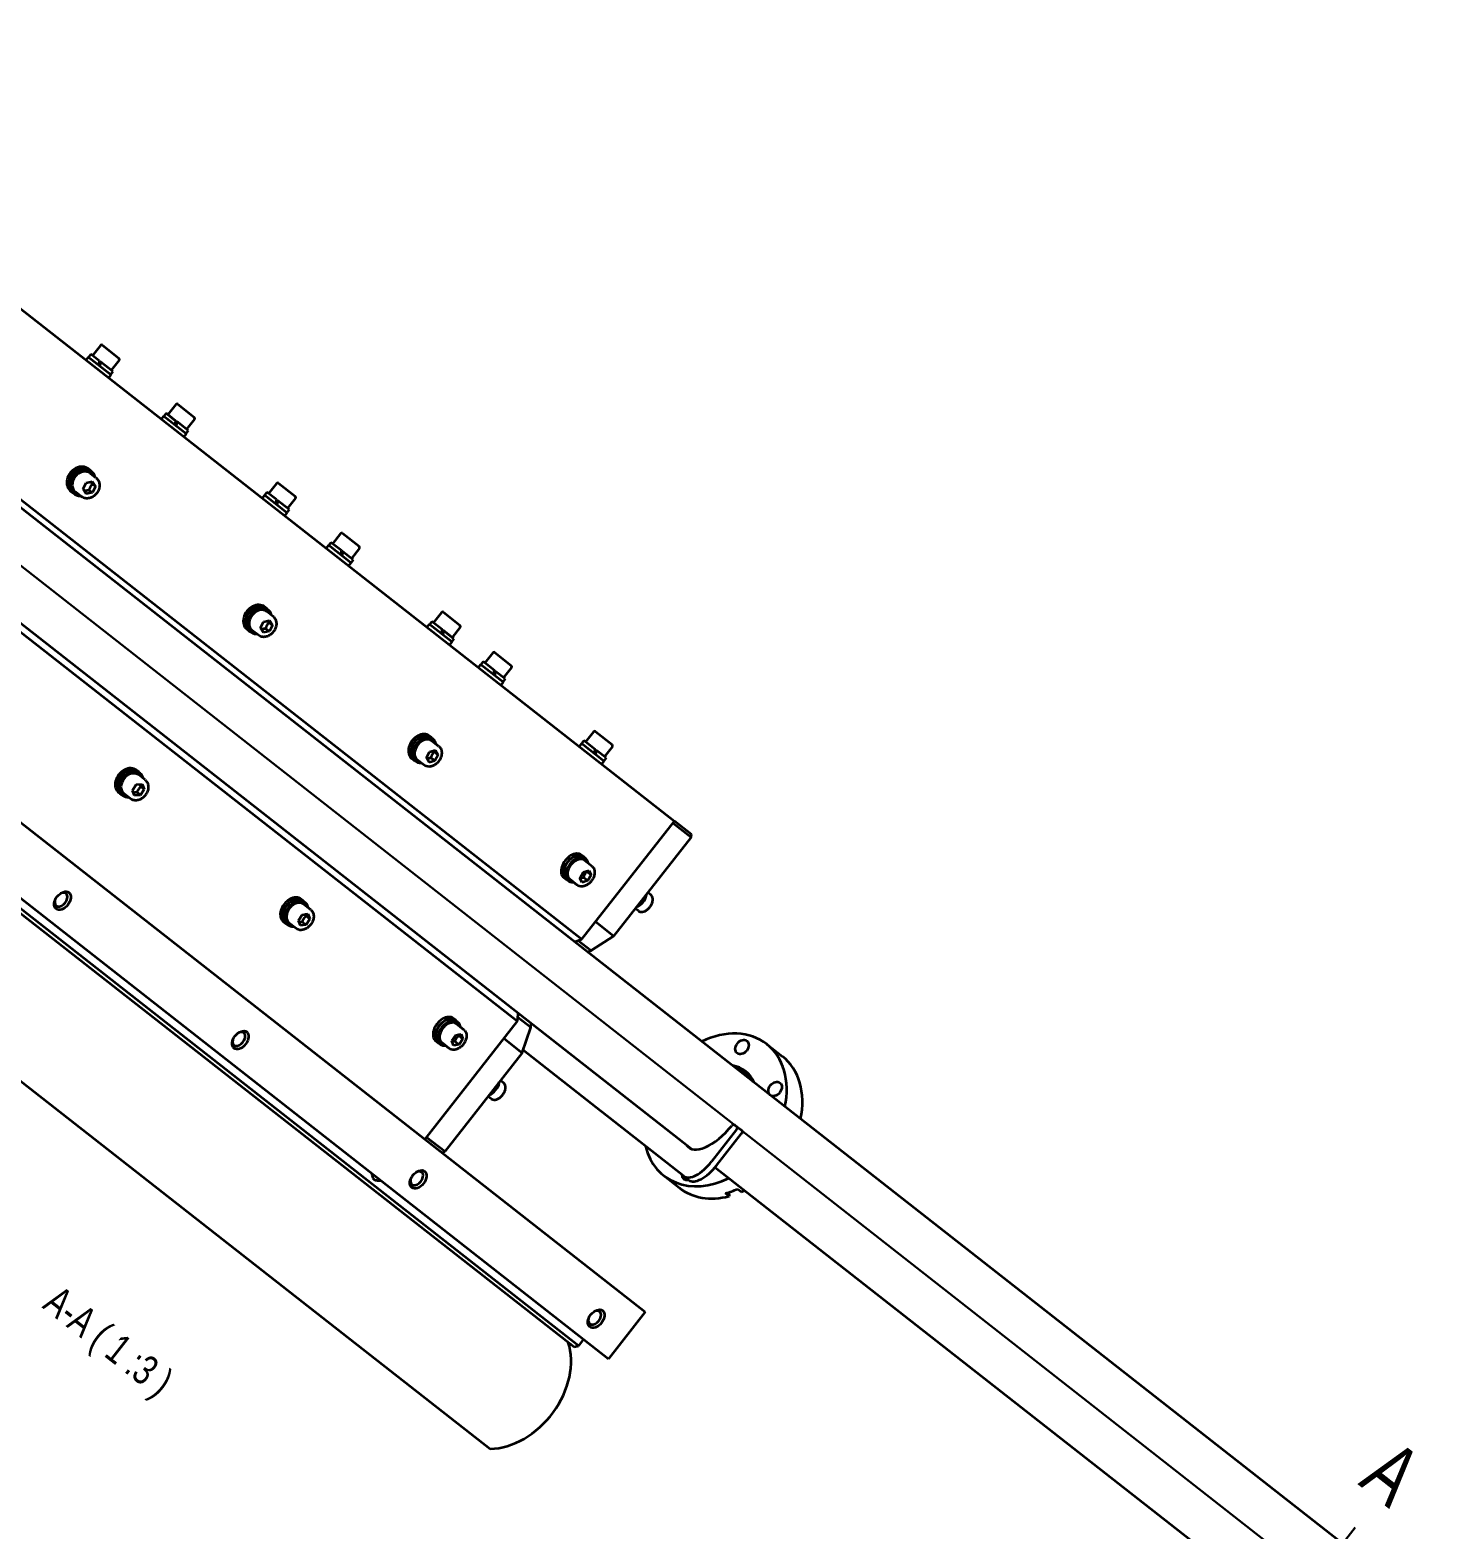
# Model space of a CAD drawing. Header units: millimetres. Extents: x -605 to 8012, y -2292 to 5879.
# Drawn here: x 1405 to 1994, y 1879 to 2508 of the extents above; entities that cross this region are included whole.
import ezdxf

# ---------------------------------------------------------------- set-up
doc = ezdxf.new("R2010")
doc.units = ezdxf.units.MM
doc.header["$LTSCALE"] = 5
doc.layers.add('Arestas Visíveis', color=7, linetype='Continuous', lineweight=35)
doc.layers.add('Linhas de Secções', color=7, linetype='Continuous', lineweight=30, true_color=0x00803f)
doc.layers.add('Texto', color=1, linetype='Continuous', lineweight=30, true_color=0xff0000)
doc.styles.add('Texto_2_5_COTA - LNLS', font='SwissCLI.ttf')
doc.styles.add('Texto_5_COTA', font='SwissCLI.ttf')
doc.styles.add('Texto_5_COTA - LNLS', font='SwissCLI.ttf')

# ---------------------------------------------------------------- blocks, each defined once
blk = doc.blocks.new('2dTransSection0')
at = {"layer": 'Linhas de Secções', "linetype": 'Continuous'}
for p, q in [((128.38, 397.57), (128.38, 394.55)), ((319.38, 397.57), (319.38, 394.55)), ((127.88, 394.55), (128.38, 392.05)), ((128.88, 394.55), (127.88, 394.55)), ((128.38, 394.55), (128.38, 392.05)), ((128.38, 392.05), (128.88, 394.55)), ((318.88, 394.55), (319.38, 392.05)), ((319.88, 394.55), (318.88, 394.55)), ((319.38, 394.55), (319.38, 392.05)), ((319.38, 392.05), (319.88, 394.55)), ((126.04, 392.05), (321.72, 392.05))]:
    blk.add_line(p, q, dxfattribs=at)
at = {"layer": 'Linhas de Secções', "linetype": 'Continuous', "lineweight": 60}
for p, q in [((126.04, 392.05), (130.72, 392.05)), ((317.05, 392.05), (321.72, 392.05))]:
    blk.add_line(p, q, dxfattribs=at)
at = {"layer": 'Linhas de Secções', "linetype": 'Continuous', "flags": 128}
for points in [[(127.88, 394.55), (128.38, 392.05), (128.88, 394.55), (127.88, 394.55)], [(318.88, 394.55), (319.38, 392.05), (319.88, 394.55), (318.88, 394.55)]]:
    blk.add_lwpolyline(points, dxfattribs=at)
at = {"layer": 'Linhas de Secções'}
for points in [[(127.88, 394.55), (128.38, 392.05), (128.88, 394.55), (127.88, 394.55)], [(318.88, 394.55), (319.38, 392.05), (319.88, 394.55), (318.88, 394.55)]]:
    blk.add_solid(points, dxfattribs=at)
at = {"layer": 'Linhas de Secções', "char_height": 5, "attachment_point": 7}
for insert, style in [((126.26, 400.55), 'Texto_5_COTA - LNLS'), ((317.26, 400.55), 'Texto_5_COTA')]:
    blk.add_mtext('A', dxfattribs=dict(at, insert=insert, style=style))

msp = doc.modelspace()

# ---------------------------------------------------------------- linework, layer by layer
at = {"layer": 'Arestas Visíveis'}
for p, q in [((1350.55554, 2430.57635), (1675.21021, 2176.17825)), ((1979.29926, 1854.49079), (1292.49234, 2392.66993)), ((1311.82112, 2381.14473), (1636.47579, 2126.74664)), ((1429.59005, 2370.67793), (1428.60319, 2369.41853)), ((1439.03558, 2363.27645), (1429.59005, 2370.67793)), ((1430.65563, 2371.87566), (1429.66876, 2370.61625)), ((1434.22758, 2369.07669), (1430.65563, 2371.87566)), ((1434.69471, 2375.57103), (1431.36404, 2371.32054)), ((1435.53706, 2375.67324), (1442.46378, 2370.24548)), ((1434.22758, 2369.07669), (1434.35371, 2368.97785)), ((1434.35371, 2368.97785), (1434.72332, 2368.68823)), ((1439.94373, 2364.59753), (1434.72332, 2368.68823)), ((1439.94373, 2364.59753), (1438.95687, 2363.33813)), ((1442.56599, 2369.40313), (1439.23532, 2365.15264)), ((1682.28089, 2038.82935), (1268.99263, 2362.68036)), ((1439.03558, 2363.27645), (1438.04872, 2362.01705)), ((1284.80571, 2346.66854), (1609.46039, 2092.27044)), ((1461.19193, 2345.91483), (1460.20506, 2344.65542)), ((1470.63746, 2338.51335), (1461.19193, 2345.91483)), ((1462.2575, 2347.11255), (1461.27064, 2345.85315)), ((1466.21934, 2344.00808), (1462.2575, 2347.11255)), ((1466.29658, 2350.80793), (1462.96592, 2346.55744)), ((1467.13893, 2350.91014), (1474.06566, 2345.48238)), ((1466.21934, 2344.00808), (1466.28536, 2343.95634)), ((1466.28536, 2343.95634), (1466.72091, 2343.61504)), ((1471.54561, 2339.83443), (1466.72091, 2343.61504)), ((1471.54561, 2339.83443), (1470.55874, 2338.57503)), ((1474.16786, 2344.64003), (1470.83719, 2340.38954)), ((1470.63746, 2338.51335), (1469.65059, 2337.25394)), ((1430.454, 2323.24868), (1429.7638, 2323.78952)), ((1431.08251, 2322.62914), (1430.39232, 2323.16997)), ((1432.8568, 2320.09541), (1430.5274, 2321.92072)), ((1423.05252, 2313.80315), (1422.36232, 2314.34398)), ((1423.80439, 2313.34103), (1423.11419, 2313.88186)), ((1426.6889, 2312.22413), (1424.3595, 2314.04945)), ((1427.42764, 2315.44875), (1428.69452, 2318.01417)), ((1428.7648, 2313.39154), (1427.42764, 2315.44875)), ((1428.69452, 2318.01417), (1431.29855, 2318.52238)), ((1431.36884, 2313.89975), (1428.7648, 2313.39154)), ((1430.07472, 2314.91381), (1431.36884, 2313.89975)), ((1431.29855, 2318.52238), (1432.63571, 2316.46517)), ((1431.3416, 2317.47923), (1432.63571, 2316.46517)), ((1432.63571, 2316.46517), (1431.36884, 2313.89975)), ((1504.49535, 2314.01514), (1503.50849, 2312.75574)), ((1508.45719, 2310.91067), (1504.49535, 2314.01514)), ((1508.53444, 2317.71052), (1505.20377, 2313.46003)), ((1509.37679, 2317.81272), (1516.30351, 2312.38497)), ((1503.42978, 2312.81742), (1502.44291, 2311.55801)), ((1512.87531, 2305.41594), (1503.42978, 2312.81742)), ((1508.45719, 2310.91067), (1508.52321, 2310.85893)), ((1508.52321, 2310.85893), (1508.95877, 2310.51763)), ((1513.78346, 2306.73702), (1508.95877, 2310.51763)), ((1516.40571, 2311.54262), (1513.07505, 2307.29213)), ((1512.87531, 2305.41594), (1511.88845, 2304.15653)), ((1513.78346, 2306.73702), (1512.7966, 2305.47762)), ((1535.34562, 2296.70139), (1532.01495, 2292.4509)), ((1536.18797, 2296.80359), (1543.11469, 2291.37584)), ((1530.24096, 2291.80829), (1529.25409, 2290.54888)), ((1539.68649, 2284.4068), (1530.24096, 2291.80829)), ((1531.30653, 2293.00601), (1530.31967, 2291.74661)), ((1535.66324, 2289.59211), (1531.30653, 2293.00601)), ((1535.66324, 2289.59211), (1535.66867, 2289.58786)), ((1535.66867, 2289.58786), (1536.16699, 2289.19738)), ((1540.59464, 2285.72789), (1536.16699, 2289.19738)), ((1543.21689, 2290.53349), (1539.88623, 2286.283)), ((1539.68649, 2284.4068), (1538.69962, 2283.1474)), ((1540.59464, 2285.72789), (1539.60778, 2284.46848)), ((1504.29178, 2265.38969), (1503.51499, 2265.99838)), ((1505.00689, 2264.70229), (1504.2301, 2265.31098)), ((1507.07344, 2261.93956), (1504.45178, 2263.99388)), ((1577.58347, 2263.60398), (1574.2528, 2259.35349)), ((1578.42582, 2263.70618), (1585.35254, 2258.27843)), ((1501.75734, 2257.20429), (1503.05138, 2259.74843)), ((1502.98674, 2255.23152), (1501.75734, 2257.20429)), ((1503.05138, 2259.74843), (1505.57482, 2260.3198)), ((1504.0537, 2256.94418), (1505.51018, 2255.80289)), ((1505.34774, 2259.48832), (1506.80422, 2258.34703)), ((1506.80422, 2258.34703), (1505.51018, 2255.80289)), ((1505.57482, 2260.3198), (1506.80422, 2258.34703)), ((1572.47881, 2258.71088), (1571.49194, 2257.45147)), ((1581.92434, 2251.30939), (1572.47881, 2258.71088)), ((1573.54439, 2259.9086), (1572.55752, 2258.6492)), ((1577.90109, 2256.4947), (1573.54439, 2259.9086)), ((1585.45474, 2257.43608), (1582.12408, 2253.18559)), ((1496.8903, 2255.94416), (1496.11351, 2256.55285)), ((1497.72877, 2255.41419), (1496.95198, 2256.02288)), ((1500.90554, 2254.06828), (1498.28388, 2256.1226)), ((1505.51018, 2255.80289), (1502.98674, 2255.23152)), ((1577.90109, 2256.4947), (1577.90652, 2256.49045)), ((1577.90652, 2256.49045), (1578.40484, 2256.09997)), ((1582.83249, 2252.63048), (1578.40484, 2256.09997)), ((1581.92434, 2251.30939), (1580.93748, 2250.04999)), ((1582.83249, 2252.63048), (1581.84563, 2251.37107)), ((1599.09924, 2246.7443), (1595.76858, 2242.49381)), ((1599.9416, 2246.8465), (1606.86832, 2241.41875)), ((1593.99459, 2241.8512), (1593.00772, 2240.59179)), ((1603.44012, 2234.44972), (1593.99459, 2241.8512)), ((1595.06016, 2243.04892), (1594.0733, 2241.78952)), ((1599.81384, 2239.32396), (1595.06016, 2243.04892)), ((1599.81384, 2239.32396), (1600.26087, 2238.97367)), ((1600.26087, 2238.97367), (1600.31607, 2238.93041)), ((1604.34827, 2235.7708), (1600.31607, 2238.93041)), ((1606.97052, 2240.5764), (1603.63985, 2236.32591)), ((1603.44012, 2234.44972), (1602.45325, 2233.19031)), ((1604.34827, 2235.7708), (1603.36141, 2234.5114)), ((1342.23434, 2221.88395), (1662.96502, 1970.56068)), ((1641.3371, 2213.64689), (1638.00643, 2209.3964)), ((1642.17945, 2213.74909), (1649.10617, 2208.32134)), ((1309.37165, 2209.52176), (1633.18628, 1955.78192)), ((1635.00568, 1956.26191), (1311.19105, 2210.00175)), ((1573.38636, 2211.24746), (1572.52854, 2211.91964)), ((1574.1825, 2210.49656), (1573.32468, 2211.16874)), ((1576.52253, 2207.51952), (1573.62739, 2209.78815)), ((1636.23244, 2208.75379), (1635.24557, 2207.49438)), ((1645.67797, 2201.35231), (1636.23244, 2208.75379)), ((1637.29801, 2209.95151), (1636.31115, 2208.69211)), ((1642.05169, 2206.22655), (1637.29801, 2209.95151)), ((1649.20837, 2207.47899), (1645.87771, 2203.2285)), ((1326.81459, 2202.20576), (1647.54527, 1950.88249)), ((1565.98488, 2201.80192), (1565.12706, 2202.47411)), ((1566.90438, 2201.20845), (1566.04656, 2201.88064)), ((1570.35463, 2199.64825), (1567.45949, 2201.91687)), ((1571.32663, 2202.69008), (1572.65094, 2205.2105)), ((1572.43596, 2200.8114), (1571.32663, 2202.69008)), ((1574.86959, 2201.45314), (1572.43596, 2200.8114)), ((1572.65094, 2205.2105), (1575.08457, 2205.85224)), ((1573.26118, 2202.71348), (1574.86959, 2201.45314)), ((1574.58549, 2205.2339), (1576.1939, 2203.97356)), ((1576.1939, 2203.97356), (1574.86959, 2201.45314)), ((1575.08457, 2205.85224), (1576.1939, 2203.97356)), ((1642.05169, 2206.22655), (1642.49872, 2205.87626)), ((1642.49872, 2205.87626), (1642.55393, 2205.833)), ((1646.58612, 2202.67339), (1642.55393, 2205.833)), ((1645.67797, 2201.35231), (1644.69111, 2200.0929)), ((1646.58612, 2202.67339), (1645.59926, 2201.41399)), ((1450.63104, 2196.90959), (1449.85425, 2197.51827)), ((1451.34615, 2196.22219), (1450.56936, 2196.83087)), ((1453.4127, 2193.45945), (1450.79104, 2195.51377)), ((1442.18621, 2188.95536), (1443.4533, 2189.51381)), ((1443.22956, 2187.46405), (1442.45277, 2188.07274)), ((1442.59718, 2189.61944), (1443.37104, 2189.96051)), ((1443.47723, 2189.42042), (1442.70337, 2189.07935)), ((1448.12109, 2189.05485), (1449.67597, 2191.47781)), ((1449.06516, 2186.87259), (1448.12109, 2189.05485)), ((1449.67597, 2191.47781), (1452.17493, 2191.71851)), ((1450.10764, 2188.25458), (1451.56412, 2187.11329)), ((1453.119, 2189.53625), (1451.56412, 2187.11329)), ((1451.66252, 2190.67754), (1453.119, 2189.53625)), ((1452.17493, 2191.71851), (1453.119, 2189.53625)), ((1444.06803, 2186.93408), (1443.29124, 2187.54277)), ((1447.2448, 2185.58817), (1444.62314, 2187.64249)), ((1451.56412, 2187.11329), (1449.06516, 2186.87259)), ((1636.47579, 2126.74664), (1675.21021, 2176.17825)), ((1674.59342, 2175.39113), (1682.22293, 2169.41267)), ((1682.35423, 2170.58023), (1675.21021, 2176.17825)), ((1682.22293, 2169.41267), (1649.7181, 2127.93104)), ((1682.22293, 2169.41267), (1682.35423, 2170.58023)), ((1274.19319, 2166.83202), (1598.00782, 1913.09218)), ((1637.24296, 2161.20969), (1636.31025, 2161.94055)), ((1638.11399, 2160.40011), (1637.18128, 2161.13097)), ((1640.70676, 2157.22502), (1637.55887, 2159.69169)), ((1629.84148, 2151.76416), (1628.90877, 2152.49502)), ((1630.83586, 2151.112), (1629.90315, 2151.84287)), ((1634.53886, 2149.35374), (1631.39097, 2151.82042)), ((1635.63732, 2152.29648), (1636.99478, 2154.79092)), ((1636.61512, 2150.52086), (1635.63732, 2152.29648)), ((1638.95038, 2151.23969), (1636.61512, 2150.52086)), ((1636.99478, 2154.79092), (1639.33004, 2155.50975)), ((1637.20155, 2152.61006), (1638.95038, 2151.23969)), ((1638.55901, 2155.10451), (1640.30784, 2153.73413)), ((1640.30784, 2153.73413), (1638.95038, 2151.23969)), ((1639.33004, 2155.50975), (1640.30784, 2153.73413)), ((1663.53033, 2145.47623), (1663.44321, 2145.4466)), ((1665.34518, 2145.2235), (1664.05847, 2146.23176)), ((1519.72563, 2142.76735), (1518.86781, 2143.43953)), ((1520.52177, 2142.01645), (1519.66395, 2142.68864)), ((1522.8618, 2139.03942), (1519.96666, 2141.30804)), ((1660.10246, 2138.53291), (1658.81575, 2139.54118)), ((1511.3765, 2134.73813), (1512.71415, 2135.37542)), ((1512.32414, 2133.32182), (1511.46633, 2133.994)), ((1511.92747, 2135.2925), (1512.67942, 2135.65075)), ((1512.7627, 2135.12861), (1512.01076, 2134.77036)), ((1513.24364, 2132.72834), (1512.38582, 2133.40053)), ((1516.6939, 2131.16814), (1513.79875, 2133.43676)), ((1517.70053, 2134.53268), (1519.27029, 2136.94399)), ((1518.52977, 2132.4404), (1517.70053, 2134.53268)), ((1520.92877, 2132.75943), (1518.52977, 2132.4404)), ((1519.27029, 2136.94399), (1521.66928, 2137.26301)), ((1519.32036, 2134.01977), (1520.92877, 2132.75943)), ((1520.89011, 2136.43108), (1522.49853, 2135.17073)), ((1522.49853, 2135.17073), (1520.92877, 2132.75943)), ((1521.66928, 2137.26301), (1522.49853, 2135.17073)), ((1649.7181, 2127.93104), (1642.08858, 2133.9095)), ((1634.90809, 2126.18324), (1640.31737, 2121.94455)), ((1640.31737, 2121.94455), (1649.7181, 2127.93104)), ((1638.73053, 2121.35907), (1640.31737, 2121.94455)), ((1583.58222, 2092.72958), (1582.64951, 2093.46045)), ((1615.04182, 2089.6887), (1609.63254, 2093.92739)), ((1570.72597, 2042.83882), (1609.46039, 2092.27044)), ((1584.45325, 2091.92), (1583.52054, 2092.65087)), ((1587.04603, 2088.74491), (1583.89814, 2091.21158)), ((1611.47711, 2079.12913), (1615.04182, 2089.6887)), ((1615.04182, 2089.6887), (1615.23083, 2091.36951)), ((1576.18074, 2083.28405), (1575.24803, 2084.01491)), ((1575.33792, 2084.61822), (1576.76133, 2085.35552)), ((1576.02839, 2085.06329), (1576.75632, 2085.44034)), ((1576.81452, 2084.93786), (1576.08659, 2084.5608)), ((1577.17513, 2082.63189), (1576.24242, 2083.36276)), ((1580.87813, 2080.87363), (1577.73024, 2083.34031)), ((1582.02234, 2084.13037), (1583.60838, 2086.52891)), ((1582.7258, 2082.13666), (1582.02234, 2084.13037)), ((1585.0153, 2082.54148), (1582.7258, 2082.13666)), ((1583.26647, 2083.91186), (1585.0153, 2082.54148)), ((1583.60838, 2086.52891), (1585.89789, 2086.93374)), ((1584.85252, 2086.3104), (1586.60135, 2084.94002)), ((1586.60135, 2084.94002), (1585.0153, 2082.54148)), ((1585.89789, 2086.93374), (1586.60135, 2084.94002)), ((1603.8476, 2085.10758), (1611.47711, 2079.12913)), ((1713.90865, 2082.71335), (1720.47893, 2077.56491)), ((1611.47711, 2079.12913), (1578.97227, 2037.6475)), ((1644.40307, 2054.59892), (1611.81627, 2080.1338)), ((1601.85132, 2066.76346), (1601.76421, 2066.73383)), ((1603.66617, 2066.51073), (1602.37946, 2067.51899)), ((1598.42345, 2059.82014), (1597.13674, 2060.82841)), ((1644.9731, 2054.15225), (1644.40307, 2054.59892)), ((1679.13336, 2027.38441), (1644.9731, 2054.15225)), ((1578.97227, 2037.6475), (1571.34276, 2043.62595)), ((1701.24959, 2046.89703), (1690.76416, 2033.51586)), ((1692.8756, 2031.86134), (1703.36103, 2045.24251)), ((1700.18357, 2049.0028), (1701.51394, 2047.96033)), ((1703.62538, 2046.30581), (1701.51394, 2047.96033)), ((1577.86999, 2037.2408), (1578.97227, 2037.6475)), ((1955.79955, 1824.50123), (1692.21175, 2031.04757)), ((1670.73334, 2027.61442), (1677.30362, 2022.46597)), ((1679.13336, 2027.38441), (1681.2448, 2025.72989)), ((1698.14377, 2018.98713), (1696.59173, 2020.2033)), ((1698.0455, 2020.61859), (1698.14377, 2018.98713)), ((1701.71689, 2021.9924), (1703.26892, 2020.77623)), ((1662.96502, 1970.56068), (1647.54527, 1950.88249)), ((1633.18628, 1955.78192), (1635.00568, 1956.26191)), ((1637.16444, 1959.01686), (1635.00568, 1956.26191))]:
    msp.add_line(p, q, dxfattribs=at)
for centre, start, end in [((1435.16699, 2375.20096), 51.91789358, 141.91789358), ((1442.09371, 2369.77321), 321.91789358, 51.91789358), ((1466.76886, 2350.43786), 51.91789358, 141.91789358), ((1473.69558, 2345.01011), 321.91789358, 51.91789358), ((1509.00671, 2317.34045), 51.91789358, 141.91789358), ((1515.93344, 2311.9127), 321.91789358, 51.91789358), ((1535.81789, 2296.33132), 51.91789358, 141.91789358), ((1542.74462, 2290.90356), 321.91789358, 51.91789358), ((1578.05574, 2263.2339), 51.91789358, 141.91789358), ((1584.98247, 2257.80615), 321.91789358, 51.91789358), ((1599.57152, 2246.37423), 51.91789358, 141.91789358), ((1606.49824, 2240.94648), 321.91789358, 51.91789358), ((1641.80937, 2213.27682), 51.91789358, 141.91789358), ((1648.7361, 2207.84906), 321.91789358, 51.91789358)]:
    msp.add_arc(centre, 0.6, start, end, dxfattribs=at)
for centre, major_axis, ratio, start_param, end_param in [((1434.95782, 2367.80032), (1.69467, 11.64209), 0.077426308, 1.472218811, 1.628994451), ((1434.95782, 2367.80032), (0.9335, 6.41302), 0.077426308, 1.427861397, 1.713340654), ((1435.64154, 2368.67286), (1.69467, 11.64209), 0.077426308, 1.58074664, 1.738883013), ((1466.5597, 2343.03722), (1.66863, 11.67173), 0.040351554, 1.493290277, 1.650065918), ((1466.5597, 2343.03722), (0.91916, 6.42934), 0.040351554, 1.448932864, 1.734412121), ((1467.24342, 2343.90976), (1.66863, 11.67173), 0.040351554, 1.601818107, 1.75995448), ((1426.06306, 2319.06675), (3.70074, 4.72277), 0.836457348, 0, 3.141592654), ((1426.75326, 2318.52592), (3.63906, 4.64405), 0.836457348, 0, 3.141592654), ((1426.75326, 2318.52592), (3.70074, 4.72277), 0.836457348, 6.100210021, 9.607753247), ((1427.44345, 2317.98508), (3.63906, 4.64405), 0.836457348, 5.723566676, 9.984396592), ((1427.44345, 2317.98508), (-3.08395, -3.93564), 0.836457348, 3.141592654, 6.283185307), ((1508.79755, 2309.93981), (1.66863, 11.67173), 0.040351554, 1.493290277, 1.650065918), ((1508.79755, 2309.93981), (0.91916, 6.42934), 0.040351554, 1.448932864, 1.734412121), ((1509.48127, 2310.81235), (1.66863, 11.67173), 0.040351554, 1.601818107, 1.75995448), ((1535.60873, 2288.93068), (1.65905, 11.68272), 0.003312571, 1.514619928, 1.671395569), ((1535.60873, 2288.93068), (0.91388, 6.4354), 0.003312571, 1.470262515, 1.755741772), ((1536.29245, 2289.80322), (1.65905, 11.68272), 0.003312571, 1.623147758, 1.781284131), ((1499.81425, 2261.27562), (3.70074, 4.72277), 0.787127685, 0, 3.141592654), ((1500.59104, 2260.66693), (3.63906, 4.64405), 0.787127685, 0, 3.141592654), ((1500.59104, 2260.66693), (3.70074, 4.72277), 0.787127685, 6.10035659, 9.607606678), ((1501.36783, 2260.05824), (3.63906, 4.64405), 0.787127685, 5.723566676, 9.984396592), ((1501.36783, 2260.05824), (-3.08395, -3.93564), 0.787127685, 3.141592654, 6.283185307), ((1577.84658, 2255.83327), (1.65905, 11.68272), 0.003312571, 1.514619928, 1.671395569), ((1577.84658, 2255.83327), (0.91388, 6.4354), 0.003312571, 1.470262515, 1.755741772), ((1578.5303, 2256.70581), (1.65905, 11.68272), 0.003312571, 1.623147758, 1.781284131), ((1599.36236, 2238.97359), (1.66572, 11.67507), 0.033723411, 4.590439041, 4.747214681), ((1600.04608, 2239.84613), (0.91756, 6.43118), 0.033723411, 4.300238604, 4.594329437), ((1600.04608, 2239.84613), (1.66572, 11.67507), 0.033723411, 4.480550478, 4.638686851), ((1568.8278, 2207.19687), (3.70074, 4.72277), 0.732161333, 0, 3.141592654), ((1569.68562, 2206.52469), (3.63906, 4.64405), 0.732161333, 0, 3.141592654), ((1569.68562, 2206.52469), (3.70074, 4.72277), 0.732161333, 6.10035659, 9.607606678), ((1570.54344, 2205.85251), (3.63906, 4.64405), 0.732161333, 5.723566676, 9.984396592), ((1570.54344, 2205.85251), (-3.08395, -3.93564), 0.732161333, 3.141592654, 6.283185307), ((1641.60021, 2205.87618), (1.66572, 11.67507), 0.033723411, 4.590439041, 4.747214681), ((1642.28393, 2206.74872), (0.91756, 6.43118), 0.033723411, 4.300238604, 4.594329437), ((1642.28393, 2206.74872), (1.66572, 11.67507), 0.033723411, 4.480550478, 4.638686851), ((1446.15351, 2192.79551), (3.70074, 4.72277), 0.787127685, 0, 3.141592654), ((1446.9303, 2192.18682), (3.63906, 4.64405), 0.787127685, 0, 2.647412332), ((1446.9303, 2192.18682), (3.70074, 4.72277), 0.787127685, 6.10035659, 9.607606678), ((1447.70709, 2191.57813), (3.63906, 4.64405), 0.787127685, 5.723566676, 8.773821998), ((1447.70709, 2191.57813), (-3.08395, -3.93564), 0.787127685, 3.141592654, 6.283185307), ((1447.438, 2191.78899), (6.44017, 2.44225), 0.070865903, 3.67858036, 3.835356), ((1447.97618, 2191.36728), (-6.44017, -2.44225), 0.070865903, 0.427099144, 0.585235517), ((1446.9303, 2192.18682), (-3.63906, -4.64405), 0.787127685, 5.898893547, 6.283185307), ((1447.70709, 2191.57813), (-3.63906, -4.64405), 0.787127685, 5.740757175, 6.842803939), ((1632.60951, 2157.21779), (3.70074, 4.72277), 0.671951911, 0, 3.141592654), ((1633.54222, 2156.48692), (3.63906, 4.64405), 0.671951911, 0, 3.141592654), ((1633.54222, 2156.48692), (3.70074, 4.72277), 0.671951911, 6.10035659, 9.607606678), ((1634.47492, 2155.75605), (3.63906, 4.64405), 0.671951911, 5.723566676, 9.984396592), ((1634.47492, 2155.75605), (-3.08395, -3.93564), 0.671951911, 3.141592654, 6.283185307), ((1418.22292, 2143.28297), (2.0499, 2.61602), 0.65299631, 2.184668559, 7.240109402), ((1515.16707, 2138.71677), (3.70074, 4.72277), 0.732161333, 0, 3.141592654), ((1516.02489, 2138.04458), (3.70074, 4.72277), 0.732161333, 6.10035659, 9.607606678), ((1516.02489, 2138.04458), (3.63906, 4.64405), 0.732161333, 0, 2.647412332), ((1659.93576, 2144.06292), (-2.83723, -3.62079), 0.616790084, 0.737267515, 2.275716986), ((1660.19331, 2143.86111), (6.52766, 0.65199), 0.157141451, 1.028375822, 1.085066991), ((1659.93576, 2144.06292), (2.62136, 3.34529), 0.616790084, 5.438109324, 5.468323584), ((1659.6782, 2144.26474), (-6.52766, -0.65199), 0.157141451, 4.06557325, 4.077483456), ((1659.93576, 2144.06292), (-2.83723, -3.62079), 0.616790084, 2.380112211, 2.404325139), ((1516.88271, 2137.3724), (3.63906, 4.64405), 0.732161333, 5.723566676, 8.773821998), ((1516.88271, 2137.3724), (-3.08395, -3.93564), 0.732161333, 3.141592654, 6.283185307), ((1516.58555, 2137.60525), (6.80318, 2.11515), 0.167153512, 3.750777861, 3.907553501), ((1517.17986, 2137.13955), (-6.80318, -2.11515), 0.167153512, 0.499296645, 0.657433018), ((1516.02489, 2138.04458), (-3.63906, -4.64405), 0.732161333, 5.898893547, 6.283185307), ((1516.88271, 2137.3724), (-3.63906, -4.64405), 0.732161333, 5.740757175, 6.842803939), ((1578.94877, 2088.73768), (3.70074, 4.72277), 0.671951911, 0, 3.141592654), ((1579.88148, 2088.00681), (3.70074, 4.72277), 0.671951911, 6.10035659, 9.607606678), ((1579.88148, 2088.00681), (3.63906, 4.64405), 0.671951911, 0, 2.647412332), ((1492.75169, 2084.88253), (2.0499, 2.61602), 0.65299631, 2.184668559, 7.240109402), ((1580.81419, 2087.27595), (3.63906, 4.64405), 0.671951911, 5.723566676, 8.773821998), ((1580.81419, 2087.27595), (-3.08395, -3.93564), 0.671951911, 3.141592654, 6.283185307), ((1692.32099, 2055.16388), (21.58765, 27.54947), 0.753666643, 5.287926404, 7.27844421), ((1580.49109, 2087.52913), (7.20401, 1.70915), 0.247100706, 3.830335353, 3.987110993), ((1581.13729, 2087.02277), (-7.20401, -1.70915), 0.247100706, 0.578854137, 0.73699051), ((1579.88148, 2088.00681), (-3.63906, -4.64405), 0.671951911, 5.898893547, 6.283185307), ((1580.81419, 2087.27595), (-3.63906, -4.64405), 0.671951911, 5.740757175, 6.842803939), ((1698.89128, 2050.01544), (21.58765, 27.54947), 0.753666643, 5.287926404, 6.283185307), ((1692.32099, 2055.16388), (12.67504, 16.17547), 0.753666643, 5.898741838, 6.667628777), ((1692.57967, 2054.96119), (12.36664, 15.78191), 0.753666643, 5.966024443, 6.600346172), ((1694.70078, 2053.29909), (12.36664, 15.78191), 0.753666643, 0.089283762, 0.317160864), ((1598.25675, 2065.35015), (-2.83723, -3.62079), 0.616790084, 0.737267515, 2.275716986), ((1598.5143, 2065.14834), (6.52766, 0.65199), 0.157141451, 1.028375822, 1.085066991), ((1598.25675, 2065.35015), (2.62136, 3.34529), 0.616790084, 5.438109324, 5.468323584), ((1597.9992, 2065.55197), (-6.52766, -0.65199), 0.157141451, 4.06557325, 4.077483456), ((1598.25675, 2065.35015), (-2.83723, -3.62079), 0.616790084, 2.380112211, 2.404325139), ((1693.05529, 2054.58849), (-11.87321, -15.15221), 0.447759088, 6.138910215, 7.804578825), ((1699.56678, 2048.21567), (0.61679, 0.78713), 0.447759088, 0, 1.521393517), ((1700.89715, 2047.1732), (0.61679, 0.78713), 0.447759088, 4.71238898, 6.283185307), ((1703.00859, 2045.51868), (0.61679, 0.78713), 0.447759088, 4.71238898, 6.283185307), ((1692.32099, 2055.16388), (-21.58765, -27.54947), 0.753666643, 5.742085781, 7.27844421), ((1686.53484, 2036.82994), (-7.40148, -9.44553), 0.447759088, 0, 1.570796327), ((1688.64628, 2035.17542), (-7.40148, -9.44553), 0.447759088, 0, 1.570796327), ((1567.28045, 2026.48209), (2.0499, 2.61602), 0.65299631, 2.184668559, 7.240109402), ((1681.10874, 2028.82335), (-2.03541, -2.59752), 0.753666643, 5.505347466, 7.061023149), ((1698.89128, 2050.01544), (-21.58765, -27.54947), 0.753666643, 0, 0.779905706), ((1697.33924, 2051.23161), (21.58765, 27.54947), 0.753666643, 3.92149836, 4.093137541), ((1698.89128, 2050.01544), (-21.58765, -27.54947), 0.753666643, 0.951544887, 0.995258903), ((1641.80921, 1968.08165), (2.0499, 2.61602), 0.65299631, 2.184668559, 7.240109402), ((1604.70254, 1942.14816), (-19.58309, -24.9913), 0.757361089, 0.554063213, 2.671085703)]:
    msp.add_ellipse(centre, major_axis=major_axis, ratio=ratio, start_param=start_param, end_param=end_param, dxfattribs=at)
for centre, major_axis, ratio in [((1418.81906, 2142.81584), (-2.66669, -3.40315), 0.65299631), ((1493.34783, 2084.4154), (-2.66669, -3.40315), 0.65299631), ((1703.53325, 2081.50442), (-2.03541, -2.59752), 0.753666643), ((1717.39154, 2063.91555), (2.03541, 2.59752), 0.753666643), ((1567.87659, 2026.01496), (-2.66669, -3.40315), 0.65299631), ((1642.40535, 1967.61452), (-2.66669, -3.40315), 0.65299631)]:
    msp.add_ellipse(centre, major_axis=major_axis, ratio=ratio, dxfattribs=at)
for points, knots in [([(1432.8568, 2320.09541), (1433.20903, 2319.81941), (1433.5101, 2319.47854), (1433.98269, 2318.70051), (1434.15238, 2318.26248), (1434.34682, 2317.32729), (1434.36747, 2316.82892), (1434.25611, 2315.82136), (1434.12078, 2315.31218), (1433.70703, 2314.33722), (1433.42722, 2313.87199), (1432.75125, 2313.03443), (1432.35488, 2312.66241), (1431.48504, 2312.0513), (1431.01186, 2311.81187), (1430.03774, 2311.49393), (1429.53717, 2311.41373), (1428.56502, 2311.42416), (1428.09315, 2311.51103), (1427.30714, 2311.81144), (1426.98065, 2311.99553), (1426.6889, 2312.22413)], [0, 0, 0, 0, 0.305262902, 0.305262902, 0.614854308, 0.614854308, 0.933377544, 0.933377544, 1.259016295, 1.259016295, 1.58798532, 1.58798532, 1.917748889, 1.917748889, 2.246508894, 2.246508894, 2.571509191, 2.571509191, 2.888750528, 2.888750528, 3.141592654, 3.141592654, 3.141592654, 3.141592654]), ([(1507.07344, 2261.93956), (1507.40533, 2261.67949), (1507.68682, 2261.35569), (1508.12508, 2260.61191), (1508.27913, 2260.19051), (1508.44876, 2259.28377), (1508.45851, 2258.79651), (1508.33031, 2257.80569), (1508.18826, 2257.30199), (1507.76645, 2256.33342), (1507.48534, 2255.86905), (1506.81263, 2255.02809), (1506.42089, 2254.65175), (1505.56477, 2254.0265), (1505.10059, 2253.77735), (1504.14678, 2253.43646), (1503.65738, 2253.34308), (1502.71047, 2253.32773), (1502.25241, 2253.40106), (1501.49499, 2253.67821), (1501.18289, 2253.85095), (1500.90554, 2254.06828)], [0, 0, 0, 0, 0.299354352, 0.299354352, 0.605362354, 0.605362354, 0.924341252, 0.924341252, 1.252302207, 1.252302207, 1.583551539, 1.583551539, 1.915406832, 1.915406832, 2.246530746, 2.246530746, 2.573950929, 2.573950929, 2.891430248, 2.891430248, 3.141592654, 3.141592654, 3.141592654, 3.141592654]), ([(1576.52253, 2207.51952), (1576.83181, 2207.27718), (1577.09163, 2206.9726), (1577.49238, 2206.2677), (1577.62935, 2205.86521), (1577.77208, 2204.99047), (1577.76977, 2204.51532), (1577.62252, 2203.54296), (1577.47278, 2203.0454), (1577.04179, 2202.0846), (1576.75948, 2201.62174), (1576.09129, 2200.77803), (1575.70544, 2200.39733), (1574.86626, 2199.75655), (1574.41304, 2199.49639), (1573.48301, 2199.12843), (1573.00623, 2199.01931), (1572.0863, 2198.97321), (1571.64227, 2199.03073), (1570.91411, 2199.28219), (1570.61691, 2199.44273), (1570.35463, 2199.64825)], [0, 0, 0, 0, 0.291693854, 0.291693854, 0.593371306, 0.593371306, 0.913476941, 0.913476941, 1.244345815, 1.244345815, 1.577847837, 1.577847837, 1.911544704, 1.911544704, 2.245014433, 2.245014433, 2.575579559, 2.575579559, 2.894227325, 2.894227325, 3.141592654, 3.141592654, 3.141592654, 3.141592654]), ([(1453.4127, 2193.45945), (1453.74459, 2193.19938), (1454.02608, 2192.87558), (1454.46434, 2192.1318), (1454.61839, 2191.7104), (1454.78802, 2190.80367), (1454.79778, 2190.31641), (1454.66958, 2189.32558), (1454.52752, 2188.82188), (1454.10571, 2187.85331), (1453.82461, 2187.38894), (1453.15189, 2186.54798), (1452.76016, 2186.17164), (1451.90403, 2185.54639), (1451.43985, 2185.29724), (1450.48604, 2184.95635), (1449.99665, 2184.86297), (1449.04973, 2184.84763), (1448.59168, 2184.92095), (1447.83426, 2185.1981), (1447.52215, 2185.37084), (1447.2448, 2185.58817)], [0, 0, 0, 0, 0.299354352, 0.299354352, 0.605362354, 0.605362354, 0.924341252, 0.924341252, 1.252302207, 1.252302207, 1.583551539, 1.583551539, 1.915406832, 1.915406832, 2.246530746, 2.246530746, 2.573950929, 2.573950929, 2.891430248, 2.891430248, 3.141592654, 3.141592654, 3.141592654, 3.141592654]), ([(1640.70676, 2157.22502), (1640.99131, 2157.00205), (1641.22761, 2156.7188), (1641.58833, 2156.05763), (1641.70707, 2155.67651), (1641.82143, 2154.8375), (1641.80601, 2154.37536), (1641.63762, 2153.42317), (1641.47933, 2152.9325), (1641.03828, 2151.98112), (1640.75504, 2151.52063), (1640.093, 2150.67517), (1639.71443, 2150.29021), (1638.89578, 2149.63277), (1638.45575, 2149.36042), (1637.55349, 2148.96099), (1637.09112, 2148.83323), (1636.19953, 2148.75012), (1635.76897, 2148.78893), (1635.06886, 2149.01221), (1634.78611, 2149.16), (1634.53886, 2149.35374)], [0, 0, 0, 0, 0.281720439, 0.281720439, 0.578095957, 0.578095957, 0.900304313, 0.900304313, 1.234714543, 1.234714543, 1.570293982, 1.570293982, 1.905416229, 1.905416229, 2.240993209, 2.240993209, 2.575407527, 2.575407527, 2.896794468, 2.896794468, 3.141592654, 3.141592654, 3.141592654, 3.141592654]), ([(1660.10246, 2138.53291), (1660.32502, 2138.35852), (1660.5861, 2138.23478), (1661.16387, 2138.093), (1661.48253, 2138.08206), (1662.16545, 2138.17286), (1662.53159, 2138.2874), (1663.26355, 2138.63313), (1663.629, 2138.8689), (1664.31432, 2139.43215), (1664.63415, 2139.75942), (1665.19878, 2140.47237), (1665.44373, 2140.85771), (1665.83605, 2141.65293), (1665.98314, 2142.06272), (1666.15986, 2142.87144), (1666.18934, 2143.27054), (1666.11351, 2144.00911), (1666.01216, 2144.35124), (1665.71256, 2144.87078), (1665.54483, 2145.06705), (1665.34518, 2145.2235)], [3.141592654, 3.141592654, 3.141592654, 3.141592654, 3.413148846, 3.413148846, 3.704539699, 3.704539699, 4.029690401, 4.029690401, 4.367290681, 4.367290681, 4.704017991, 4.704017991, 5.039577575, 5.039577575, 5.376200768, 5.376200768, 5.713915339, 5.713915339, 6.039578369, 6.039578369, 6.283185307, 6.283185307, 6.283185307, 6.283185307]), ([(1522.8618, 2139.03942), (1523.17107, 2138.79707), (1523.43089, 2138.49249), (1523.83164, 2137.78759), (1523.96861, 2137.3851), (1524.11135, 2136.51036), (1524.10904, 2136.03521), (1523.96178, 2135.06285), (1523.81205, 2134.56529), (1523.38105, 2133.60449), (1523.09874, 2133.14163), (1522.43056, 2132.29793), (1522.0447, 2131.91722), (1521.20552, 2131.27644), (1520.75231, 2131.01628), (1519.82227, 2130.64832), (1519.3455, 2130.5392), (1518.42556, 2130.4931), (1517.98154, 2130.55062), (1517.25337, 2130.80208), (1516.95617, 2130.96262), (1516.6939, 2131.16814)], [0, 0, 0, 0, 0.291693854, 0.291693854, 0.593371306, 0.593371306, 0.913476941, 0.913476941, 1.244345815, 1.244345815, 1.577847837, 1.577847837, 1.911544704, 1.911544704, 2.245014433, 2.245014433, 2.575579559, 2.575579559, 2.894227325, 2.894227325, 3.141592654, 3.141592654, 3.141592654, 3.141592654]), ([(1587.04603, 2088.74491), (1587.33057, 2088.52194), (1587.56688, 2088.23869), (1587.9276, 2087.57752), (1588.04633, 2087.1964), (1588.16069, 2086.35739), (1588.14528, 2085.89525), (1587.97688, 2084.94306), (1587.81859, 2084.45239), (1587.37754, 2083.50101), (1587.0943, 2083.04052), (1586.43226, 2082.19506), (1586.05369, 2081.8101), (1585.23504, 2081.15266), (1584.79501, 2080.88031), (1583.89276, 2080.48088), (1583.43038, 2080.35312), (1582.5388, 2080.27001), (1582.10824, 2080.30882), (1581.40813, 2080.53211), (1581.12538, 2080.67989), (1580.87813, 2080.87363)], [0, 0, 0, 0, 0.281720439, 0.281720439, 0.578095957, 0.578095957, 0.900304313, 0.900304313, 1.234714543, 1.234714543, 1.570293982, 1.570293982, 1.905416229, 1.905416229, 2.240993209, 2.240993209, 2.575407527, 2.575407527, 2.896794468, 2.896794468, 3.141592654, 3.141592654, 3.141592654, 3.141592654]), ([(1598.42345, 2059.82014), (1598.64601, 2059.64575), (1598.90709, 2059.52201), (1599.48486, 2059.38024), (1599.80352, 2059.3693), (1600.48644, 2059.46009), (1600.85258, 2059.57463), (1601.58454, 2059.92036), (1601.94999, 2060.15613), (1602.63531, 2060.71938), (1602.95514, 2061.04665), (1603.51977, 2061.7596), (1603.76473, 2062.14495), (1604.15704, 2062.94016), (1604.30414, 2063.34995), (1604.48085, 2064.15867), (1604.51033, 2064.55777), (1604.4345, 2065.29634), (1604.33315, 2065.63847), (1604.03355, 2066.15801), (1603.86582, 2066.35428), (1603.66617, 2066.51073)], [3.141592654, 3.141592654, 3.141592654, 3.141592654, 3.413148846, 3.413148846, 3.704539699, 3.704539699, 4.029690401, 4.029690401, 4.367290681, 4.367290681, 4.704017991, 4.704017991, 5.039577575, 5.039577575, 5.376200768, 5.376200768, 5.713915339, 5.713915339, 6.039578369, 6.039578369, 6.283185307, 6.283185307, 6.283185307, 6.283185307])]:
    msp.add_open_spline(points, degree=3, knots=knots, dxfattribs=at)
for points, weights in [([(1427.9968, 2314.57309), (1428.87476, 2314.82209), (1430.07472, 2314.91381)], [1.05192177569, 1.12170002474, 1]), ([(1430.07472, 2314.91381), (1430.52842, 2316.33737), (1431.3416, 2317.47923)], [1, 1.15470053838, 1]), ([(1431.3416, 2317.47923), (1430.96583, 2317.99726), (1430.69443, 2318.40448)], [1, 1.06308998754, 1.07472124624]), ([(1502.13651, 2256.59585), (1502.93182, 2256.84673), (1504.0537, 2256.94418)], [1.05959178034, 1.11441270156, 1]), ([(1504.0537, 2256.94418), (1504.49844, 2258.37476), (1505.34774, 2259.48832)], [1, 1.15470053838, 1]), ([(1505.34774, 2259.48832), (1505.08311, 2259.85916), (1504.88093, 2260.16268)], [1, 1.04536412108, 1.06412324772]), ([(1571.51942, 2202.36359), (1572.23209, 2202.60928), (1573.26118, 2202.71348)], [1.06683778301, 1.1058659427, 1]), ([(1573.26118, 2202.71348), (1573.69994, 2204.14874), (1574.58549, 2205.2339)], [1, 1.15470053838, 1]), ([(1574.58549, 2205.2339), (1574.43176, 2205.45408), (1574.30355, 2205.64628)], [1, 1.02719035699, 1.04482269278]), ([(1448.49513, 2188.19023), (1449.17109, 2188.2792), (1450.10764, 2188.25458)], [1.07350102802, 1.09460540873, 1]), ([(1450.10764, 2188.25458), (1450.68279, 2189.62457), (1451.66252, 2190.67754)], [1, 1.15470053838, 1]), ([(1451.66252, 2190.67754), (1451.37712, 2191.20644), (1451.18509, 2191.62317)], [1, 1.06011199567, 1.07350854922]), ([(1635.65298, 2152.26804), (1636.28236, 2152.49988), (1637.20155, 2152.61006)], [1.07301657167, 1.09565908319, 1]), ([(1637.20155, 2152.61006), (1637.63739, 2154.04761), (1638.55901, 2155.10451)], [1, 1.15470053838, 1]), ([(1638.55901, 2155.10451), (1638.51064, 2155.17577), (1638.46535, 2155.24359)], [1, 1.00893501129, 1.01683790689]), ([(1517.93357, 2133.9447), (1518.51481, 2134.02857), (1519.32036, 2134.01977)], [1.07706195544, 1.08207267814, 1]), ([(1519.32036, 2134.01977), (1519.88185, 2135.40047), (1520.89011, 2136.43108)], [1, 1.15470053838, 1]), ([(1520.89011, 2136.43108), (1520.69432, 2136.80584), (1520.55217, 2137.11445)], [1, 1.04287710492, 1.06198640469]), ([(1633.30793, 2125.6082), (1634.89017, 2126.17678), (1636.47579, 2126.74664)], [1.00000346898, 1.00000230346, 1]), ([(1609.46039, 2092.27044), (1609.63452, 2093.94634), (1609.80822, 2095.61864)], [1, 1.00000230325, 1.00000346867]), ([(1582.12706, 2083.83357), (1582.61031, 2083.90614), (1583.26647, 2083.91186)], [1.07613023498, 1.06763584824, 1]), ([(1583.26647, 2083.91186), (1583.8166, 2085.30146), (1584.85252, 2086.3104)], [1, 1.15470053838, 1]), ([(1584.85252, 2086.3104), (1584.74497, 2086.52513), (1584.65746, 2086.71441)], [1, 1.02483462787, 1.04169567339]), ([(1548.2989, 2028.65154), (1548.97627, 2025.50653), (1552.19201, 2025.60091)], [1, 2.34226737463, 1])]:
    msp.add_rational_spline(points, weights, degree=2, dxfattribs=at)

# ---------------------------------------------------------------- block references
at = {"layer": 'Linhas de Secções', "xscale": 5, "yscale": 5, "zscale": 5, "rotation": 321.9178935800178}
msp.add_blockref('2dTransSection0', (-522.57908, 1300.35432), dxfattribs=at)

# ---------------------------------------------------------------- texts
at = {"layer": 'Texto', "color": 236, "true_color": 0x800040, "insert": (1407.65771, 1969.49793), "char_height": 12.5, "attachment_point": 7, "rotation": 321.91789358, "style": 'Texto_2_5_COTA - LNLS'}
msp.add_mtext('A-A ( 1 :3 )', dxfattribs=at)

doc.saveas('drawing.dxf')
